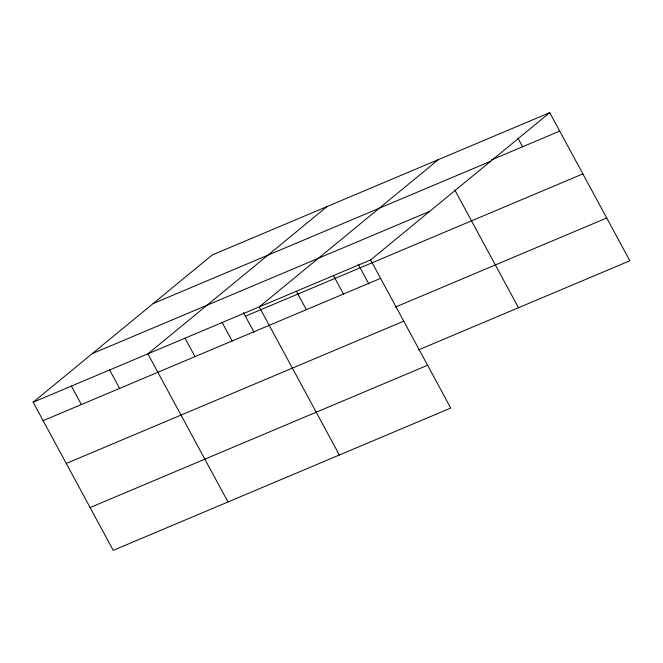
<?xml version="1.0" encoding="UTF-8"?>
<svg xmlns="http://www.w3.org/2000/svg" width="663" height="663" viewBox="0 0 663 663"><rect width="100%" height="100%" fill="white"/><g stroke="black" fill="none" stroke-linecap="round" stroke-linejoin="round"><path stroke-width="0.99" d="M549.76 112.652L370.634 259.929L450.724 408.052L113.24 550.348L33.15 402.217L212.276 254.948L549.76 112.652L629.85 260.783L418.535 349.873M327.025 206.574L147.89 353.843L227.981 501.966M438.392 159.609L259.266 306.886L339.357 455.009M491.2 159.998L559.738 131.1M153.17 303.546L490.645 161.258M92.265 353.619L429.74 211.323M33.15 402.217L370.634 259.929M245.393 316.193L582.876 173.897M43.12 420.665L380.603 278.369M395.397 307.085L606.711 217.986M66.259 463.462L403.742 321.165M90.102 507.551L427.585 365.255M517.861 137.97L522.61 146.755M454.768 189.9L518.483 307.74M358.169 264.164L368.893 284.004M333.506 275.576L343.484 294.024M296.386 291.231L306.356 309.679M243.42 312.546L254.144 332.387M222.138 322.533L232.116 340.981M185.018 338.188L194.988 356.636M109.644 369.971L119.622 388.41M71.397 386.098L81.375 404.538"/></g></svg>
